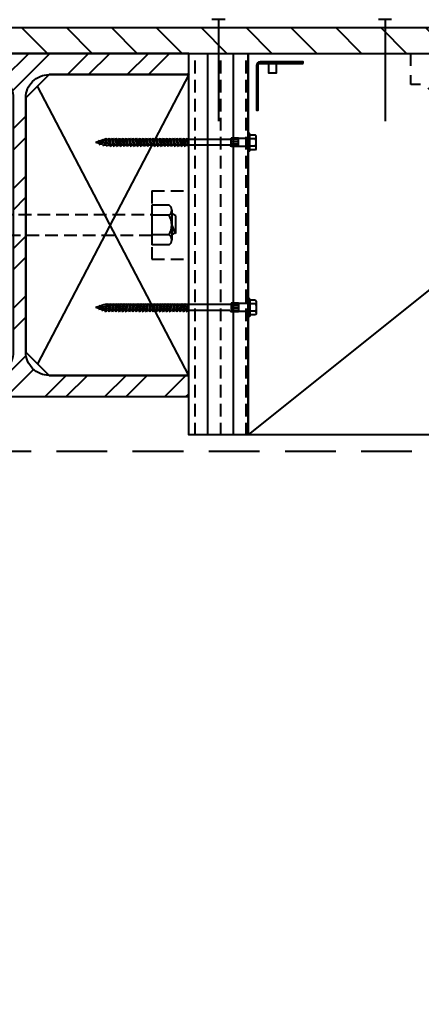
# Model space of a CAD drawing. Header units: inches. Extents: x -2661 to 42767, y -1222 to 9099.
# Drawn here: x -1809.07 to -1797.19, y 3458.54 to 3487.34 of the extents above; entities that cross this region are included whole.
import ezdxf
from ezdxf import colors
from ezdxf.entities.mleader import LeaderData, LeaderLine
from ezdxf.math import Vec2, Vec3

# ---------------------------------------------------------------- set-up
doc = ezdxf.new("R2010")
doc.units = ezdxf.units.IN
doc.header["$LTSCALE"] = 12
doc.header["$MEASUREMENT"] = 0
doc.linetypes.add('HIDDEN2', pattern=[0.1875, 0.125, -0.0625])
doc.linetypes.add('HIDDEN8', pattern=[0.04625, 0.03125, -0.015])
doc.layers.get('0').update_dxf_attribs({"linetype": 'CONTINUOUS'})
for name, color, linetype in [('S-ANNO-NOTE', 4, 'CONTINUOUS'), ('S-ANNO-NOTE-EXIST', 251, 'CONTINUOUS'), ('S-ARCH-FINISHES', 1, 'HIDDEN2'), ('S-BOLT', 2, 'CONTINUOUS'), ('S-EXISTING', 1, 'CONTINUOUS'), ('S-FASTENERS', 2, 'CONTINUOUS'), ('S-NAIL', 2, 'CONTINUOUS'), ('S-SIMPSON', 2, 'CONTINUOUS'), ('S-STEEL', 4, 'CONTINUOUS'), ('S-WOOD', 3, 'CONTINUOUS')]:
    doc.layers.add(name, color=color, linetype=linetype)
doc.layers.add('S-HATCH1', color=1, linetype='CONTINUOUS', transparency=0.5)
doc.styles.add('Arial', font='arial.ttf', dxfattribs={"width": 0.85})

# ---------------------------------------------------------------- blocks, each defined once
blk = doc.blocks.new('*U1292')
at = {"color": 3}
blk.add_line((0.195, 0.25), (-0.195, 0.25), dxfattribs=at)
blk.add_line((0, 0.25), (0, -2.75))
blk = doc.blocks.new('SDS.25X4.5-f')
at = {"layer": 'S-SIMPSON'}
for p, q in [((0.26, 0.05), (-0.26, 0.05)), ((-0.26, 0.05), (-0.26, 0)), ((0.26, 0), (-0.26, 0)), ((-0.217, 0.224), (-0.217, 0.05)), ((0.162, 0.24), (-0.162, 0.24)), ((-0.108, 0.224), (-0.108, 0.05)), ((0.108, 0.224), (0.108, 0.05)), ((0.217, 0.224), (0.217, 0.05)), ((0.26, 0.05), (0.26, 0)), ((-0.126, -0.286), (-0.126, -0.5)), ((0.126, -0.286), (-0.126, -0.286)), ((-0.082, -0.286), (-0.082, -0.5)), ((-0.019, -0.286), (-0.019, -0.5)), ((0.049, -0.286), (0.049, -0.5)), ((0.102, -0.286), (0.102, -0.5)), ((0.126, -0.286), (0.126, -0.5)), ((0.128, -0.5), (-0.124, -0.5)), ((-0.087, -0.536), (-0.123, -0.5)), ((-0.087, -0.536), (-0.087, -1.791)), ((-0.087, -0.575), (-0.087, -1.791)), ((0.123, -0.5), (0.087, -0.536)), ((0.087, -0.532), (0.087, -1.75)), ((0.087, -0.532), (0.087, -1.75)), ((-0.087, -1.725), (-0.087, -1.791)), ((-0.087, -1.725), (-0.087, -1.791)), ((-0.087, -1.725), (-0.087, -1.791)), ((0.087, -1.682), (0.087, -1.75)), ((0.087, -1.682), (0.087, -1.75))]:
    blk.add_line(p, q, dxfattribs=at)
at = {"layer": 'S-SIMPSON', "color": 1}
for p, q in [((-0.123, -1.8), (0.087, -1.75)), ((-0.123, -1.8), (0.087, -1.75)), ((-0.123, -1.8), (0.087, -1.75)), ((0.123, -1.756), (-0.123, -1.8)), ((0.123, -1.756), (-0.123, -1.8)), ((0.123, -1.756), (-0.123, -1.8)), ((-0.087, -1.825), (-0.123, -1.8)), ((-0.087, -1.825), (-0.123, -1.8)), ((-0.087, -1.825), (-0.123, -1.8)), ((-0.123, -1.9), (0.087, -1.85)), ((-0.123, -1.9), (0.087, -1.85)), ((-0.123, -1.9), (0.087, -1.85)), ((-0.123, -1.9), (0.087, -1.85)), ((0.123, -1.856), (-0.123, -1.9)), ((0.123, -1.856), (-0.123, -1.9)), ((0.123, -1.856), (-0.123, -1.9)), ((0.123, -1.856), (-0.123, -1.9)), ((-0.087, -1.925), (-0.123, -1.9)), ((-0.087, -1.925), (-0.123, -1.9)), ((-0.087, -1.925), (-0.123, -1.9)), ((-0.087, -1.925), (-0.123, -1.9)), ((-0.087, -1.925), (-0.123, -1.9)), ((-0.123, -2), (0.087, -1.95)), ((-0.123, -2), (0.087, -1.95)), ((-0.123, -2), (0.087, -1.95)), ((-0.123, -2), (0.087, -1.95)), ((-0.123, -2), (0.087, -1.95)), ((-0.123, -2), (0.087, -1.95)), ((-0.123, -2), (0.087, -1.95)), ((-0.123, -2), (0.087, -1.95)), ((0.123, -1.956), (-0.123, -2)), ((0.123, -1.956), (-0.123, -2)), ((0.123, -1.956), (-0.123, -2)), ((0.123, -1.956), (-0.123, -2)), ((0.123, -1.956), (-0.123, -2)), ((0.123, -1.956), (-0.123, -2)), ((0.123, -1.956), (-0.123, -2)), ((0.123, -1.956), (-0.123, -2)), ((0.123, -1.956), (-0.123, -2)), ((-0.087, -2.025), (-0.123, -2)), ((-0.087, -2.025), (-0.123, -2)), ((-0.087, -2.025), (-0.123, -2)), ((-0.087, -2.025), (-0.123, -2)), ((-0.087, -2.025), (-0.123, -2)), ((-0.087, -2.025), (-0.123, -2)), ((-0.087, -2.025), (-0.123, -2)), ((-0.087, -2.025), (-0.123, -2)), ((-0.087, -2.025), (-0.123, -2)), ((-0.087, -2.025), (-0.123, -2)), ((-0.087, -2.025), (-0.123, -2)), ((-0.087, -2.025), (-0.123, -2)), ((-0.087, -2.025), (-0.123, -2)), ((-0.087, -1.825), (0.087, -1.782)), ((-0.087, -1.825), (0.087, -1.782)), ((-0.087, -1.825), (0.087, -1.782)), ((-0.087, -1.825), (-0.087, -1.891)), ((-0.087, -1.825), (-0.087, -1.891)), ((-0.087, -1.825), (-0.087, -1.891)), ((-0.087, -1.825), (-0.087, -1.891)), ((-0.087, -1.825), (-0.087, -1.891)), ((-0.087, -1.825), (-0.087, -1.891)), ((-0.087, -1.925), (0.087, -1.882)), ((-0.087, -1.925), (0.087, -1.882)), ((-0.087, -1.925), (0.087, -1.882)), ((-0.087, -1.925), (0.087, -1.882)), ((-0.087, -1.925), (0, -1.903)), ((-0.087, -1.925), (-0.087, -1.991)), ((-0.087, -1.925), (-0.087, -1.991)), ((-0.087, -1.925), (-0.087, -1.991)), ((-0.087, -1.925), (-0.087, -1.991)), ((-0.087, -1.925), (-0.087, -1.991)), ((-0.087, -1.925), (-0.087, -1.991)), ((-0.087, -1.925), (-0.087, -1.991)), ((-0.087, -1.925), (-0.087, -1.991)), ((-0.087, -1.925), (-0.087, -1.991)), ((-0.087, -1.925), (-0.087, -1.991)), ((-0.087, -1.925), (-0.087, -1.991)), ((-0.087, -1.925), (-0.087, -1.991)), ((-0.087, -1.991), (0.087, -1.95)), ((-0.087, -2.025), (0.087, -1.982)), ((-0.087, -2.025), (0.087, -1.982)), ((-0.087, -2.025), (0.087, -1.982)), ((-0.087, -2.025), (0.087, -1.982)), ((-0.087, -2.025), (0.087, -1.982)), ((-0.087, -2.025), (0.087, -1.982)), ((-0.087, -2.025), (0.087, -1.982)), ((-0.087, -2.025), (0.087, -1.982)), ((-0.087, -2.025), (0.087, -1.982)), ((-0.087, -2.025), (0.013, -2)), ((-0.087, -2.025), (0.013, -2)), ((-0.087, -2.025), (0.013, -2)), ((-0.087, -2.025), (0, -2.003)), ((0.087, -1.75), (0.123, -1.756)), ((0.087, -1.75), (0.123, -1.756)), ((0.087, -1.75), (0.123, -1.756)), ((0.087, -1.782), (0.123, -1.756)), ((0.087, -1.782), (0.123, -1.756)), ((0.087, -1.782), (0.123, -1.756)), ((0.087, -1.782), (0.087, -1.85)), ((0.087, -1.782), (0.087, -1.85)), ((0.087, -1.782), (0.087, -1.85)), ((0.087, -1.782), (0.087, -1.85)), ((0.087, -1.782), (0.087, -1.85)), ((0.087, -1.782), (0.087, -1.85)), ((0.087, -1.85), (0.123, -1.856)), ((0.087, -1.85), (0.123, -1.856)), ((0.087, -1.85), (0.123, -1.856)), ((0.087, -1.85), (0.123, -1.856)), ((0.087, -1.882), (0.123, -1.856)), ((0.087, -1.882), (0.123, -1.856)), ((0.087, -1.882), (0.123, -1.856)), ((0.087, -1.882), (0.123, -1.856)), ((0.087, -1.882), (0.087, -1.95)), ((0.087, -1.882), (0.087, -1.95)), ((0.087, -1.882), (0.087, -1.95)), ((0.087, -1.882), (0.087, -1.95)), ((0.087, -1.882), (0.087, -1.95)), ((0.087, -1.882), (0.087, -1.95)), ((0.087, -1.882), (0.087, -1.95)), ((0.087, -1.882), (0.087, -1.95)), ((0.087, -1.882), (0.087, -1.95)), ((0.087, -1.882), (0.087, -1.95)), ((0.087, -1.95), (0.123, -1.956)), ((0.087, -1.95), (0.123, -1.956)), ((0.087, -1.95), (0.123, -1.956)), ((0.087, -1.95), (0.123, -1.956)), ((0.087, -1.95), (0.123, -1.956)), ((0.087, -1.95), (0.123, -1.956)), ((0.087, -1.95), (0.123, -1.956)), ((0.087, -1.95), (0.123, -1.956)), ((0.087, -1.95), (0.123, -1.956)), ((0.087, -1.982), (0.123, -1.956)), ((0.087, -1.982), (0.123, -1.956)), ((0.087, -1.982), (0.123, -1.956)), ((0.087, -1.982), (0.123, -1.956)), ((0.087, -1.982), (0.123, -1.956)), ((0.087, -1.982), (0.123, -1.956)), ((0.087, -1.982), (0.123, -1.956)), ((0.087, -1.982), (0.123, -1.956)), ((0.087, -1.982), (0.123, -1.956)), ((0.087, -1.982), (0.087, -2.05)), ((0.087, -1.982), (0.087, -2.05)), ((0.087, -1.982), (0.087, -2.05)), ((0.087, -1.982), (0.087, -2.05)), ((0.087, -1.982), (0.087, -2.05)), ((0.087, -1.982), (0.087, -2.05)), ((0.087, -1.982), (0.087, -2.05)), ((0.087, -1.982), (0.087, -2.05)), ((0.087, -1.982), (0.087, -2.05)), ((0.087, -1.982), (0.087, -2.05)), ((0.087, -1.982), (0.087, -2.05)), ((0.087, -1.982), (0.087, -2.05)), ((0.087, -1.982), (0.087, -2.05)), ((-0.123, -2.1), (0.087, -2.05)), ((-0.123, -2.1), (0.087, -2.05)), ((-0.123, -2.1), (0.087, -2.05)), ((-0.123, -2.1), (0.087, -2.05)), ((-0.123, -2.1), (0.087, -2.05)), ((-0.123, -2.1), (0.087, -2.05)), ((-0.123, -2.1), (0.087, -2.05)), ((-0.123, -2.1), (0.087, -2.05)), ((-0.123, -2.1), (0.087, -2.05)), ((0.123, -2.056), (-0.123, -2.1)), ((0.123, -2.056), (-0.123, -2.1)), ((0.123, -2.056), (-0.123, -2.1)), ((0.123, -2.056), (-0.123, -2.1)), ((0.123, -2.056), (-0.123, -2.1)), ((0.123, -2.056), (-0.123, -2.1)), ((0.123, -2.056), (-0.123, -2.1)), ((0.123, -2.056), (-0.123, -2.1)), ((0.123, -2.056), (-0.123, -2.1)), ((-0.087, -2.125), (-0.123, -2.1)), ((-0.087, -2.125), (-0.123, -2.1)), ((-0.087, -2.125), (-0.123, -2.1)), ((-0.087, -2.125), (-0.123, -2.1)), ((-0.087, -2.125), (-0.123, -2.1)), ((-0.087, -2.125), (-0.123, -2.1)), ((-0.087, -2.125), (-0.123, -2.1)), ((-0.087, -2.125), (-0.123, -2.1)), ((-0.087, -2.125), (-0.123, -2.1)), ((-0.123, -2.2), (0.087, -2.15)), ((-0.123, -2.2), (0.087, -2.15)), ((-0.123, -2.2), (0.087, -2.15)), ((-0.123, -2.2), (0.087, -2.15)), ((-0.123, -2.2), (0.087, -2.15)), ((-0.123, -2.2), (0.087, -2.15)), ((-0.123, -2.2), (0.087, -2.15)), ((-0.123, -2.2), (0.087, -2.15)), ((-0.123, -2.2), (0.087, -2.15)), ((-0.123, -2.2), (0.087, -2.15)), ((-0.123, -2.2), (0.087, -2.15)), ((0.123, -2.156), (-0.123, -2.2)), ((0.123, -2.156), (-0.123, -2.2)), ((0.123, -2.156), (-0.123, -2.2)), ((0.123, -2.156), (-0.123, -2.2)), ((0.123, -2.156), (-0.123, -2.2)), ((0.123, -2.156), (-0.123, -2.2)), ((0.123, -2.156), (-0.123, -2.2)), ((0.123, -2.156), (-0.123, -2.2)), ((0.123, -2.156), (-0.123, -2.2)), ((0.123, -2.156), (-0.123, -2.2)), ((0.123, -2.156), (-0.123, -2.2)), ((-0.087, -2.225), (-0.123, -2.2)), ((-0.087, -2.225), (-0.123, -2.2)), ((-0.087, -2.225), (-0.123, -2.2)), ((-0.087, -2.225), (-0.123, -2.2)), ((-0.087, -2.225), (-0.123, -2.2)), ((-0.087, -2.225), (-0.123, -2.2)), ((-0.087, -2.225), (-0.123, -2.2)), ((-0.087, -2.225), (-0.123, -2.2)), ((-0.087, -2.225), (-0.123, -2.2)), ((-0.087, -2.225), (-0.123, -2.2)), ((-0.087, -2.225), (-0.123, -2.2)), ((-0.087, -2.225), (-0.123, -2.2)), ((-0.087, -2.225), (-0.123, -2.2)), ((-0.123, -2.3), (0.087, -2.25)), ((-0.123, -2.3), (0.087, -2.25)), ((-0.123, -2.3), (0.087, -2.25)), ((-0.123, -2.3), (0.087, -2.25)), ((-0.123, -2.3), (0.087, -2.25)), ((-0.123, -2.3), (0.087, -2.25)), ((-0.123, -2.3), (0.087, -2.25)), ((-0.123, -2.3), (0.087, -2.25)), ((0.123, -2.256), (-0.123, -2.3)), ((0.123, -2.256), (-0.123, -2.3)), ((0.123, -2.256), (-0.123, -2.3)), ((0.123, -2.256), (-0.123, -2.3)), ((0.123, -2.256), (-0.123, -2.3)), ((0.123, -2.256), (-0.123, -2.3)), ((0.123, -2.256), (-0.123, -2.3)), ((0.123, -2.256), (-0.123, -2.3)), ((0.123, -2.256), (-0.123, -2.3)), ((-0.087, -2.325), (-0.123, -2.3)), ((-0.087, -2.325), (-0.123, -2.3)), ((-0.087, -2.325), (-0.123, -2.3)), ((-0.087, -2.325), (-0.123, -2.3)), ((-0.087, -2.325), (-0.123, -2.3)), ((-0.087, -2.325), (-0.123, -2.3)), ((-0.087, -2.325), (-0.123, -2.3)), ((-0.087, -2.325), (-0.123, -2.3)), ((-0.087, -2.325), (-0.123, -2.3)), ((-0.087, -2.325), (-0.123, -2.3)), ((-0.087, -2.025), (-0.087, -2.091)), ((-0.087, -2.025), (-0.087, -2.091)), ((-0.087, -2.025), (-0.087, -2.091)), ((-0.087, -2.025), (-0.087, -2.091)), ((-0.087, -2.025), (-0.087, -2.091)), ((-0.087, -2.025), (-0.087, -2.091)), ((-0.087, -2.025), (-0.087, -2.091)), ((-0.087, -2.025), (-0.087, -2.091)), ((-0.087, -2.025), (-0.087, -2.091)), ((-0.087, -2.025), (-0.087, -2.091)), ((-0.087, -2.025), (-0.087, -2.091)), ((-0.087, -2.125), (0.087, -2.082)), ((-0.087, -2.125), (0.087, -2.082)), ((-0.087, -2.125), (0.087, -2.082)), ((-0.087, -2.125), (0.087, -2.082)), ((-0.087, -2.125), (0.087, -2.082)), ((-0.087, -2.125), (0.087, -2.082)), ((-0.087, -2.125), (0.087, -2.082)), ((-0.087, -2.125), (0.087, -2.082)), ((-0.087, -2.125), (0.087, -2.082)), ((-0.087, -2.125), (-0.087, -2.191)), ((-0.087, -2.125), (-0.087, -2.191)), ((-0.087, -2.125), (-0.087, -2.191)), ((-0.087, -2.125), (-0.087, -2.191)), ((-0.087, -2.125), (-0.087, -2.191)), ((-0.087, -2.125), (-0.087, -2.191)), ((-0.087, -2.125), (-0.087, -2.191)), ((-0.087, -2.125), (-0.087, -2.191)), ((-0.087, -2.125), (-0.087, -2.191)), ((-0.087, -2.125), (-0.087, -2.191)), ((-0.087, -2.125), (-0.087, -2.191)), ((-0.087, -2.225), (0.087, -2.182)), ((-0.087, -2.225), (0.087, -2.182)), ((-0.087, -2.225), (0.087, -2.182)), ((-0.087, -2.225), (0.087, -2.182)), ((-0.087, -2.225), (0.087, -2.182)), ((-0.087, -2.225), (0.087, -2.182)), ((-0.087, -2.225), (0.087, -2.182)), ((-0.087, -2.225), (0.087, -2.182)), ((-0.087, -2.225), (0.087, -2.182)), ((-0.087, -2.225), (0.087, -2.182)), ((-0.087, -2.225), (0.087, -2.182)), ((-0.087, -2.225), (0, -2.203)), ((-0.087, -2.225), (0, -2.203)), ((-0.087, -2.225), (-0.087, -2.291)), ((-0.087, -2.225), (-0.087, -2.291)), ((-0.087, -2.225), (-0.087, -2.291)), ((-0.087, -2.225), (-0.087, -2.291)), ((-0.087, -2.225), (-0.087, -2.291)), ((-0.087, -2.225), (-0.087, -2.291)), ((-0.087, -2.225), (-0.087, -2.291)), ((-0.087, -2.225), (-0.087, -2.291)), ((-0.087, -2.225), (-0.087, -2.291)), ((-0.087, -2.225), (-0.087, -2.291)), ((-0.087, -2.291), (0.087, -2.25)), ((-0.087, -2.325), (0.087, -2.282)), ((-0.087, -2.325), (0.087, -2.282)), ((-0.087, -2.325), (0.087, -2.282)), ((-0.087, -2.325), (0.087, -2.282)), ((-0.087, -2.325), (0.087, -2.282)), ((-0.087, -2.325), (0.087, -2.282)), ((-0.087, -2.325), (0.087, -2.282)), ((-0.087, -2.325), (0.087, -2.282)), ((-0.087, -2.325), (0.087, -2.282)), ((-0.087, -2.325), (0, -2.303)), ((0.087, -2.05), (0.123, -2.056)), ((0.087, -2.05), (0.123, -2.056)), ((0.087, -2.05), (0.123, -2.056)), ((0.087, -2.05), (0.123, -2.056)), ((0.087, -2.05), (0.123, -2.056)), ((0.087, -2.05), (0.123, -2.056)), ((0.087, -2.05), (0.123, -2.056)), ((0.087, -2.05), (0.123, -2.056)), ((0.087, -2.05), (0.123, -2.056)), ((0.087, -2.082), (0.123, -2.056)), ((0.087, -2.082), (0.123, -2.056)), ((0.087, -2.082), (0.123, -2.056)), ((0.087, -2.082), (0.123, -2.056)), ((0.087, -2.082), (0.123, -2.056)), ((0.087, -2.082), (0.123, -2.056)), ((0.087, -2.082), (0.123, -2.056)), ((0.087, -2.082), (0.123, -2.056)), ((0.087, -2.082), (0.123, -2.056)), ((0.087, -2.082), (0.087, -2.15)), ((0.087, -2.082), (0.087, -2.15)), ((0.087, -2.082), (0.087, -2.15)), ((0.087, -2.082), (0.087, -2.15)), ((0.087, -2.082), (0.087, -2.15)), ((0.087, -2.082), (0.087, -2.15)), ((0.087, -2.082), (0.087, -2.15)), ((0.087, -2.082), (0.087, -2.15)), ((0.087, -2.082), (0.087, -2.15)), ((0.087, -2.082), (0.087, -2.15)), ((0.087, -2.082), (0.087, -2.15)), ((0.087, -2.15), (0.123, -2.156)), ((0.087, -2.15), (0.123, -2.156)), ((0.087, -2.15), (0.123, -2.156)), ((0.087, -2.15), (0.123, -2.156)), ((0.087, -2.15), (0.123, -2.156)), ((0.087, -2.15), (0.123, -2.156)), ((0.087, -2.15), (0.123, -2.156)), ((0.087, -2.15), (0.123, -2.156)), ((0.087, -2.15), (0.123, -2.156)), ((0.087, -2.15), (0.123, -2.156)), ((0.087, -2.15), (0.123, -2.156)), ((0.087, -2.182), (0.123, -2.156)), ((0.087, -2.182), (0.123, -2.156)), ((0.087, -2.182), (0.123, -2.156)), ((0.087, -2.182), (0.123, -2.156)), ((0.087, -2.182), (0.123, -2.156)), ((0.087, -2.182), (0.123, -2.156)), ((0.087, -2.182), (0.123, -2.156)), ((0.087, -2.182), (0.123, -2.156)), ((0.087, -2.182), (0.123, -2.156)), ((0.087, -2.182), (0.123, -2.156)), ((0.087, -2.182), (0.123, -2.156)), ((0.087, -2.182), (0.087, -2.25)), ((0.087, -2.182), (0.087, -2.25)), ((0.087, -2.182), (0.087, -2.25)), ((0.087, -2.182), (0.087, -2.25)), ((0.087, -2.182), (0.087, -2.25)), ((0.087, -2.182), (0.087, -2.25)), ((0.087, -2.182), (0.087, -2.25)), ((0.087, -2.182), (0.087, -2.25)), ((0.087, -2.25), (0.123, -2.256)), ((0.087, -2.25), (0.123, -2.256)), ((0.087, -2.25), (0.123, -2.256)), ((0.087, -2.25), (0.123, -2.256)), ((0.087, -2.25), (0.123, -2.256)), ((0.087, -2.25), (0.123, -2.256)), ((0.087, -2.25), (0.123, -2.256)), ((0.087, -2.25), (0.123, -2.256)), ((0.087, -2.25), (0.123, -2.256)), ((0.087, -2.282), (0.123, -2.256)), ((0.087, -2.282), (0.123, -2.256)), ((0.087, -2.282), (0.123, -2.256)), ((0.087, -2.282), (0.123, -2.256)), ((0.087, -2.282), (0.123, -2.256)), ((0.087, -2.282), (0.123, -2.256)), ((0.087, -2.282), (0.123, -2.256)), ((0.087, -2.282), (0.123, -2.256)), ((0.087, -2.282), (0.123, -2.256)), ((0.087, -2.282), (0.087, -2.35)), ((0.087, -2.282), (0.087, -2.35)), ((0.087, -2.282), (0.087, -2.35)), ((0.087, -2.282), (0.087, -2.35)), ((0.087, -2.282), (0.087, -2.35)), ((0.087, -2.282), (0.087, -2.35)), ((0.087, -2.282), (0.087, -2.35)), ((0.087, -2.282), (0.087, -2.35)), ((0.087, -2.282), (0.087, -2.35)), ((-0.123, -2.4), (0.087, -2.35)), ((-0.123, -2.4), (0.087, -2.35)), ((-0.123, -2.4), (0.087, -2.35)), ((-0.123, -2.4), (0.087, -2.35)), ((-0.123, -2.4), (0.087, -2.35)), ((-0.123, -2.4), (0.087, -2.35)), ((0.123, -2.356), (-0.123, -2.4)), ((0.123, -2.356), (-0.123, -2.4)), ((0.123, -2.356), (-0.123, -2.4)), ((0.123, -2.356), (-0.123, -2.4)), ((0.123, -2.356), (-0.123, -2.4)), ((0.123, -2.356), (-0.123, -2.4)), ((-0.087, -2.425), (-0.123, -2.4)), ((-0.087, -2.425), (-0.123, -2.4)), ((-0.087, -2.425), (-0.123, -2.4)), ((-0.087, -2.425), (-0.123, -2.4)), ((-0.087, -2.425), (-0.123, -2.4)), ((-0.087, -2.425), (-0.123, -2.4)), ((-0.123, -2.5), (0.087, -2.45)), ((-0.123, -2.5), (0.087, -2.45)), ((-0.123, -2.5), (0.087, -2.45)), ((-0.123, -2.5), (0.087, -2.45)), ((-0.123, -2.5), (0.087, -2.45)), ((-0.123, -2.5), (0.087, -2.45)), ((-0.123, -2.5), (0.087, -2.45)), ((0.123, -2.456), (-0.123, -2.5)), ((0.123, -2.456), (-0.123, -2.5)), ((0.123, -2.456), (-0.123, -2.5)), ((0.123, -2.456), (-0.123, -2.5)), ((0.123, -2.456), (-0.123, -2.5)), ((0.123, -2.456), (-0.123, -2.5)), ((0.123, -2.456), (-0.123, -2.5)), ((-0.087, -2.525), (-0.123, -2.5)), ((-0.087, -2.525), (-0.123, -2.5)), ((-0.087, -2.525), (-0.123, -2.5)), ((-0.087, -2.525), (-0.123, -2.5)), ((-0.087, -2.525), (-0.123, -2.5)), ((-0.087, -2.525), (-0.123, -2.5)), ((-0.087, -2.525), (-0.123, -2.5)), ((-0.087, -2.525), (-0.123, -2.5)), ((-0.123, -2.6), (0.087, -2.55)), ((-0.123, -2.6), (0.087, -2.55)), ((-0.123, -2.6), (0.087, -2.55)), ((-0.123, -2.6), (0.087, -2.55)), ((-0.123, -2.6), (0.087, -2.55)), ((-0.123, -2.6), (0.087, -2.55)), ((0.123, -2.556), (-0.123, -2.6)), ((0.123, -2.556), (-0.123, -2.6)), ((0.123, -2.556), (-0.123, -2.6)), ((0.123, -2.556), (-0.123, -2.6)), ((0.123, -2.556), (-0.123, -2.6)), ((0.123, -2.556), (-0.123, -2.6)), ((-0.087, -2.325), (-0.087, -2.391)), ((-0.087, -2.325), (-0.087, -2.391)), ((-0.087, -2.325), (-0.087, -2.391)), ((-0.087, -2.325), (-0.087, -2.391)), ((-0.087, -2.325), (-0.087, -2.391)), ((-0.087, -2.325), (-0.087, -2.391)), ((-0.087, -2.325), (-0.087, -2.391)), ((-0.087, -2.325), (-0.087, -2.391)), ((-0.087, -2.425), (0.087, -2.382)), ((-0.087, -2.425), (0.087, -2.382)), ((-0.087, -2.425), (0.087, -2.382)), ((-0.087, -2.425), (0.087, -2.382)), ((-0.087, -2.425), (0.087, -2.382)), ((-0.087, -2.425), (0.087, -2.382)), ((-0.087, -2.425), (-0.087, -2.491)), ((-0.087, -2.425), (-0.087, -2.491)), ((-0.087, -2.425), (-0.087, -2.491)), ((-0.087, -2.425), (-0.087, -2.491)), ((-0.087, -2.425), (-0.087, -2.491)), ((-0.087, -2.425), (-0.087, -2.491)), ((-0.087, -2.425), (-0.087, -2.491)), ((-0.087, -2.525), (0.087, -2.482)), ((-0.087, -2.525), (0.087, -2.482)), ((-0.087, -2.525), (0.087, -2.482)), ((-0.087, -2.525), (0.087, -2.482)), ((-0.087, -2.525), (0.087, -2.482)), ((-0.087, -2.525), (0.087, -2.482)), ((-0.087, -2.525), (0.087, -2.482)), ((-0.087, -2.525), (0, -2.503)), ((-0.087, -2.525), (-0.087, -2.591)), ((-0.087, -2.525), (-0.087, -2.591)), ((-0.087, -2.525), (-0.087, -2.591)), ((-0.087, -2.525), (-0.087, -2.591)), ((-0.087, -2.525), (-0.087, -2.591)), ((-0.087, -2.525), (-0.087, -2.591)), ((-0.087, -2.525), (-0.087, -2.591)), ((-0.087, -2.525), (-0.087, -2.591)), ((-0.087, -2.625), (0.087, -2.582)), ((-0.087, -2.625), (0.087, -2.582)), ((-0.087, -2.625), (0.087, -2.582)), ((-0.087, -2.625), (0.087, -2.582)), ((-0.087, -2.625), (0.087, -2.582)), ((-0.087, -2.625), (0.087, -2.582)), ((0.087, -2.35), (0.123, -2.356)), ((0.087, -2.35), (0.123, -2.356)), ((0.087, -2.35), (0.123, -2.356)), ((0.087, -2.35), (0.123, -2.356)), ((0.087, -2.35), (0.123, -2.356)), ((0.087, -2.35), (0.123, -2.356)), ((0.087, -2.382), (0.123, -2.356)), ((0.087, -2.382), (0.123, -2.356)), ((0.087, -2.382), (0.123, -2.356)), ((0.087, -2.382), (0.123, -2.356)), ((0.087, -2.382), (0.123, -2.356)), ((0.087, -2.382), (0.123, -2.356)), ((0.087, -2.382), (0.087, -2.45)), ((0.087, -2.382), (0.087, -2.45)), ((0.087, -2.382), (0.087, -2.45)), ((0.087, -2.382), (0.087, -2.45)), ((0.087, -2.382), (0.087, -2.45)), ((0.087, -2.382), (0.087, -2.45)), ((0.087, -2.382), (0.087, -2.45)), ((0.087, -2.45), (0.123, -2.456)), ((0.087, -2.45), (0.123, -2.456)), ((0.087, -2.45), (0.123, -2.456)), ((0.087, -2.45), (0.123, -2.456)), ((0.087, -2.45), (0.123, -2.456)), ((0.087, -2.45), (0.123, -2.456)), ((0.087, -2.45), (0.123, -2.456)), ((0.087, -2.482), (0.123, -2.456)), ((0.087, -2.482), (0.123, -2.456)), ((0.087, -2.482), (0.123, -2.456)), ((0.087, -2.482), (0.123, -2.456)), ((0.087, -2.482), (0.123, -2.456)), ((0.087, -2.482), (0.123, -2.456)), ((0.087, -2.482), (0.123, -2.456)), ((0.087, -2.482), (0.087, -2.55)), ((0.087, -2.482), (0.087, -2.55)), ((0.087, -2.482), (0.087, -2.55)), ((0.087, -2.482), (0.087, -2.55)), ((0.087, -2.482), (0.087, -2.55)), ((0.087, -2.482), (0.087, -2.55)), ((0.087, -2.482), (0.087, -2.55)), ((0.087, -2.482), (0.087, -2.55)), ((0.087, -2.482), (0.087, -2.55)), ((0.087, -2.482), (0.087, -2.55)), ((0.087, -2.482), (0.087, -2.55)), ((0.087, -2.482), (0.087, -2.55)), ((0.087, -2.482), (0.087, -2.55)), ((0.087, -2.482), (0.087, -2.55)), ((0.087, -2.55), (0.123, -2.556)), ((0.087, -2.55), (0.123, -2.556)), ((0.087, -2.55), (0.123, -2.556)), ((0.087, -2.55), (0.123, -2.556)), ((0.087, -2.55), (0.123, -2.556)), ((0.087, -2.55), (0.123, -2.556)), ((0.087, -2.582), (0.123, -2.556)), ((0.087, -2.582), (0.123, -2.556)), ((0.087, -2.582), (0.123, -2.556)), ((0.087, -2.582), (0.123, -2.556)), ((0.087, -2.582), (0.123, -2.556)), ((0.087, -2.582), (0.123, -2.556)), ((0.087, -2.582), (0.087, -2.65)), ((0.087, -2.582), (0.087, -2.65)), ((0.087, -2.582), (0.087, -2.65)), ((0.087, -2.582), (0.087, -2.65)), ((0.087, -2.582), (0.087, -2.65)), ((0.087, -2.582), (0.087, -2.65)), ((0.087, -2.582), (0.087, -2.65)), ((-0.087, -2.625), (-0.123, -2.6)), ((-0.087, -2.625), (-0.123, -2.6)), ((-0.087, -2.625), (-0.123, -2.6)), ((-0.087, -2.625), (-0.123, -2.6)), ((-0.087, -2.625), (-0.123, -2.6)), ((-0.087, -2.625), (-0.123, -2.6)), ((-0.087, -2.625), (-0.123, -2.6)), ((-0.123, -2.7), (0.087, -2.65)), ((-0.123, -2.7), (0.087, -2.65)), ((-0.123, -2.7), (0.087, -2.65)), ((0.123, -2.656), (-0.123, -2.7)), ((0.123, -2.656), (-0.123, -2.7)), ((0.123, -2.656), (-0.123, -2.7)), ((-0.087, -2.725), (-0.123, -2.7)), ((-0.087, -2.725), (-0.123, -2.7)), ((-0.087, -2.725), (-0.123, -2.7)), ((-0.123, -2.8), (0.087, -2.75)), ((-0.123, -2.8), (0.087, -2.75)), ((-0.123, -2.8), (0.087, -2.75)), ((0.123, -2.756), (-0.123, -2.8)), ((0.123, -2.756), (-0.123, -2.8)), ((0.123, -2.756), (-0.123, -2.8)), ((-0.087, -2.825), (-0.123, -2.8)), ((-0.087, -2.825), (-0.123, -2.8)), ((-0.087, -2.825), (-0.123, -2.8)), ((-0.123, -2.9), (0.087, -2.85)), ((-0.123, -2.9), (0.087, -2.85)), ((-0.123, -2.9), (0.087, -2.85)), ((-0.123, -2.9), (0.087, -2.85)), ((0.123, -2.856), (-0.123, -2.9)), ((0.123, -2.856), (-0.123, -2.9)), ((0.123, -2.856), (-0.123, -2.9)), ((0.123, -2.856), (-0.123, -2.9)), ((-0.087, -2.625), (0, -2.603)), ((-0.087, -2.625), (-0.087, -2.691)), ((-0.087, -2.625), (-0.087, -2.691)), ((-0.087, -2.625), (-0.087, -2.691)), ((-0.087, -2.625), (-0.087, -2.691)), ((-0.087, -2.625), (-0.087, -2.691)), ((-0.087, -2.625), (-0.087, -2.691)), ((-0.087, -2.625), (-0.087, -2.691)), ((-0.087, -2.725), (0.087, -2.682)), ((-0.087, -2.725), (0.087, -2.682)), ((-0.087, -2.725), (0.087, -2.682)), ((-0.087, -2.725), (-0.087, -2.791)), ((-0.087, -2.725), (-0.087, -2.791)), ((-0.087, -2.725), (-0.087, -2.791)), ((-0.087, -2.725), (-0.087, -2.791)), ((-0.087, -2.725), (-0.087, -2.791)), ((-0.087, -2.825), (0.087, -2.782)), ((-0.087, -2.825), (0.087, -2.782)), ((-0.087, -2.825), (0.087, -2.782)), ((-0.087, -2.825), (-0.087, -2.891)), ((-0.087, -2.825), (-0.087, -2.891)), ((-0.087, -2.825), (-0.087, -2.891)), ((-0.087, -2.825), (-0.087, -2.891)), ((-0.087, -2.825), (-0.087, -2.891)), ((-0.087, -2.825), (-0.087, -2.891)), ((-0.087, -2.825), (-0.087, -2.891)), ((-0.087, -2.825), (-0.087, -2.891)), ((0.087, -2.65), (0.123, -2.656)), ((0.087, -2.65), (0.123, -2.656)), ((0.087, -2.65), (0.123, -2.656)), ((0.087, -2.682), (0.123, -2.656)), ((0.087, -2.682), (0.123, -2.656)), ((0.087, -2.682), (0.123, -2.656)), ((0.087, -2.682), (0.087, -2.75)), ((0.087, -2.682), (0.087, -2.75)), ((0.087, -2.682), (0.087, -2.75)), ((0.087, -2.682), (0.087, -2.75)), ((0.087, -2.682), (0.087, -2.75)), ((0.087, -2.75), (0.123, -2.756)), ((0.087, -2.75), (0.123, -2.756)), ((0.087, -2.75), (0.123, -2.756)), ((0.087, -2.782), (0.123, -2.756)), ((0.087, -2.782), (0.123, -2.756)), ((0.087, -2.782), (0.123, -2.756)), ((0.087, -2.782), (0.087, -2.85)), ((0.087, -2.782), (0.087, -2.85)), ((0.087, -2.782), (0.087, -2.85)), ((0.087, -2.782), (0.087, -2.85)), ((0.087, -2.782), (0.087, -2.85)), ((0.087, -2.782), (0.087, -2.85)), ((0.087, -2.782), (0.087, -2.85)), ((0.087, -2.782), (0.087, -2.85)), ((0.087, -2.85), (0.123, -2.856)), ((0.087, -2.85), (0.123, -2.856)), ((0.087, -2.85), (0.123, -2.856)), ((0.087, -2.85), (0.123, -2.856)), ((0.087, -2.882), (0.123, -2.856)), ((0.087, -2.882), (0.123, -2.856)), ((0.087, -2.882), (0.123, -2.856)), ((0.087, -2.882), (0.123, -2.856)), ((-0.087, -2.925), (-0.123, -2.9)), ((-0.087, -2.925), (-0.123, -2.9)), ((-0.087, -2.925), (-0.123, -2.9)), ((-0.087, -2.925), (-0.123, -2.9)), ((-0.123, -3), (0.087, -2.95)), ((-0.123, -3), (0.087, -2.95)), ((-0.123, -3), (0.087, -2.95)), ((-0.123, -3), (0.087, -2.95)), ((0.123, -2.956), (-0.123, -3)), ((0.123, -2.956), (-0.123, -3)), ((0.123, -2.956), (-0.123, -3)), ((0.123, -2.956), (-0.123, -3)), ((-0.087, -3.025), (-0.123, -3)), ((-0.087, -3.025), (-0.123, -3)), ((-0.087, -3.025), (-0.123, -3)), ((-0.087, -3.025), (-0.123, -3)), ((-0.087, -3.025), (-0.123, -3)), ((-0.123, -3.1), (0.087, -3.05)), ((-0.123, -3.1), (0.087, -3.05)), ((-0.123, -3.1), (0.087, -3.05)), ((-0.123, -3.1), (0.087, -3.05)), ((0.123, -3.056), (-0.123, -3.1)), ((0.123, -3.056), (-0.123, -3.1)), ((0.123, -3.056), (-0.123, -3.1)), ((0.123, -3.056), (-0.123, -3.1)), ((-0.087, -3.125), (-0.123, -3.1)), ((-0.087, -3.125), (-0.123, -3.1)), ((-0.087, -3.125), (-0.123, -3.1)), ((-0.087, -3.125), (-0.123, -3.1)), ((-0.123, -3.2), (0.087, -3.15)), ((-0.123, -3.2), (0.087, -3.15)), ((-0.123, -3.2), (0.087, -3.15)), ((-0.123, -3.2), (0.087, -3.15)), ((-0.123, -3.2), (0.087, -3.15)), ((0.123, -3.156), (-0.123, -3.2)), ((0.123, -3.156), (-0.123, -3.2)), ((0.123, -3.156), (-0.123, -3.2)), ((0.123, -3.156), (-0.123, -3.2)), ((0.123, -3.156), (-0.123, -3.2)), ((-0.087, -2.925), (0.087, -2.882)), ((-0.087, -2.925), (0.087, -2.882)), ((-0.087, -2.925), (0.087, -2.882)), ((-0.087, -2.925), (0.087, -2.882)), ((-0.087, -2.925), (-0.087, -2.991)), ((-0.087, -2.925), (-0.087, -2.991)), ((-0.087, -2.925), (-0.087, -2.991)), ((-0.087, -2.925), (-0.087, -2.991)), ((-0.087, -2.925), (-0.087, -2.991)), ((-0.087, -2.925), (-0.087, -2.991)), ((-0.087, -3.025), (0.087, -2.982)), ((-0.087, -3.025), (0.087, -2.982)), ((-0.087, -3.025), (0.087, -2.982)), ((-0.087, -3.025), (0.087, -2.982)), ((-0.087, -3.025), (0, -3.003)), ((-0.087, -3.025), (-0.087, -3.091)), ((-0.087, -3.025), (-0.087, -3.091)), ((-0.087, -3.025), (-0.087, -3.091)), ((-0.087, -3.025), (-0.087, -3.091)), ((-0.087, -3.025), (-0.087, -3.091)), ((-0.087, -3.025), (-0.087, -3.091)), ((-0.087, -3.025), (-0.087, -3.091)), ((-0.087, -3.125), (0.087, -3.082)), ((-0.087, -3.125), (0.087, -3.082)), ((-0.087, -3.125), (0.087, -3.082)), ((-0.087, -3.125), (0.087, -3.082)), ((-0.087, -3.125), (-0.087, -3.191)), ((-0.087, -3.125), (-0.087, -3.191)), ((-0.087, -3.125), (-0.087, -3.191)), ((-0.087, -3.125), (-0.087, -3.191)), ((-0.087, -3.125), (-0.087, -3.191)), ((-0.087, -3.125), (-0.087, -3.191)), ((-0.087, -3.125), (-0.087, -3.191)), ((0.087, -2.882), (0.087, -2.95)), ((0.087, -2.882), (0.087, -2.95)), ((0.087, -2.882), (0.087, -2.95)), ((0.087, -2.882), (0.087, -2.95)), ((0.087, -2.882), (0.087, -2.95)), ((0.087, -2.882), (0.087, -2.95)), ((0.087, -2.95), (0.123, -2.956)), ((0.087, -2.95), (0.123, -2.956)), ((0.087, -2.95), (0.123, -2.956)), ((0.087, -2.95), (0.123, -2.956)), ((0.087, -2.982), (0.123, -2.956)), ((0.087, -2.982), (0.123, -2.956)), ((0.087, -2.982), (0.123, -2.956)), ((0.087, -2.982), (0.123, -2.956)), ((0.087, -2.982), (0.087, -3.05)), ((0.087, -2.982), (0.087, -3.05)), ((0.087, -2.982), (0.087, -3.05)), ((0.087, -2.982), (0.087, -3.05)), ((0.087, -2.982), (0.087, -3.05)), ((0.087, -2.982), (0.087, -3.05)), ((0.087, -2.982), (0.087, -3.05)), ((0.087, -3.05), (0.123, -3.056)), ((0.087, -3.05), (0.123, -3.056)), ((0.087, -3.05), (0.123, -3.056)), ((0.087, -3.05), (0.123, -3.056)), ((0.087, -3.082), (0.123, -3.056)), ((0.087, -3.082), (0.123, -3.056)), ((0.087, -3.082), (0.123, -3.056)), ((0.087, -3.082), (0.123, -3.056)), ((0.087, -3.082), (0.087, -3.15)), ((0.087, -3.082), (0.087, -3.15)), ((0.087, -3.082), (0.087, -3.15)), ((0.087, -3.082), (0.087, -3.15)), ((0.087, -3.082), (0.087, -3.15)), ((0.087, -3.082), (0.087, -3.15)), ((0.087, -3.082), (0.087, -3.15)), ((0.087, -3.15), (0.123, -3.156)), ((0.087, -3.15), (0.123, -3.156)), ((0.087, -3.15), (0.123, -3.156)), ((0.087, -3.15), (0.123, -3.156)), ((0.087, -3.15), (0.123, -3.156)), ((0.087, -3.182), (0.123, -3.156)), ((0.087, -3.182), (0.123, -3.156)), ((0.087, -3.182), (0.123, -3.156)), ((0.087, -3.182), (0.123, -3.156)), ((0.087, -3.182), (0.123, -3.156)), ((-0.087, -3.225), (-0.123, -3.2)), ((-0.087, -3.225), (-0.123, -3.2)), ((-0.087, -3.225), (-0.123, -3.2)), ((-0.087, -3.225), (-0.123, -3.2)), ((-0.087, -3.225), (-0.123, -3.2)), ((-0.123, -3.3), (0.087, -3.25)), ((-0.123, -3.3), (0.087, -3.25)), ((-0.123, -3.3), (0.087, -3.25)), ((-0.123, -3.3), (0.087, -3.25)), ((0.123, -3.256), (-0.123, -3.3)), ((0.123, -3.256), (-0.123, -3.3)), ((0.123, -3.256), (-0.123, -3.3)), ((0.123, -3.256), (-0.123, -3.3)), ((-0.087, -3.325), (-0.123, -3.3)), ((-0.087, -3.325), (-0.123, -3.3)), ((-0.087, -3.325), (-0.123, -3.3)), ((-0.087, -3.325), (-0.123, -3.3)), ((-0.123, -3.4), (0.087, -3.35)), ((-0.123, -3.4), (0.087, -3.35)), ((-0.123, -3.4), (0.087, -3.35)), ((-0.123, -3.4), (0.087, -3.35)), ((0.123, -3.356), (-0.123, -3.4)), ((0.123, -3.356), (-0.123, -3.4)), ((0.123, -3.356), (-0.123, -3.4)), ((0.123, -3.356), (-0.123, -3.4)), ((-0.087, -3.425), (-0.123, -3.4)), ((-0.087, -3.425), (-0.123, -3.4)), ((-0.087, -3.425), (-0.123, -3.4)), ((-0.087, -3.425), (-0.123, -3.4)), ((-0.123, -3.5), (0.087, -3.45)), ((-0.123, -3.5), (0.087, -3.45)), ((-0.123, -3.5), (0.087, -3.45)), ((-0.123, -3.5), (0.087, -3.45)), ((-0.087, -3.225), (0.087, -3.182)), ((-0.087, -3.225), (0.087, -3.182)), ((-0.087, -3.225), (0.087, -3.182)), ((-0.087, -3.225), (0.087, -3.182)), ((-0.087, -3.225), (0.087, -3.182)), ((-0.087, -3.225), (-0.087, -3.291)), ((-0.087, -3.225), (-0.087, -3.291)), ((-0.087, -3.225), (-0.087, -3.291)), ((-0.087, -3.225), (-0.087, -3.291)), ((-0.087, -3.325), (0.087, -3.282)), ((-0.087, -3.325), (0.087, -3.282)), ((-0.087, -3.325), (0.087, -3.282)), ((-0.087, -3.325), (0.087, -3.282)), ((-0.087, -3.325), (-0.087, -3.391)), ((-0.087, -3.325), (-0.087, -3.391)), ((-0.087, -3.325), (-0.087, -3.391)), ((-0.087, -3.325), (-0.087, -3.391)), ((-0.087, -3.325), (-0.087, -3.391)), ((-0.087, -3.325), (-0.087, -3.391)), ((-0.087, -3.425), (0.087, -3.382)), ((-0.087, -3.425), (0.087, -3.382)), ((-0.087, -3.425), (0.087, -3.382)), ((-0.087, -3.425), (0.087, -3.382)), ((-0.087, -3.425), (-0.087, -3.491)), ((-0.087, -3.425), (-0.087, -3.491)), ((-0.087, -3.425), (-0.087, -3.491)), ((-0.087, -3.425), (-0.087, -3.491)), ((0.087, -3.182), (0.087, -3.25)), ((0.087, -3.182), (0.087, -3.25)), ((0.087, -3.182), (0.087, -3.25)), ((0.087, -3.182), (0.087, -3.25)), ((0.087, -3.25), (0.123, -3.256)), ((0.087, -3.25), (0.123, -3.256)), ((0.087, -3.25), (0.123, -3.256)), ((0.087, -3.25), (0.123, -3.256)), ((0.087, -3.282), (0.123, -3.256)), ((0.087, -3.282), (0.123, -3.256)), ((0.087, -3.282), (0.123, -3.256)), ((0.087, -3.282), (0.123, -3.256)), ((0.087, -3.282), (0.087, -3.35)), ((0.087, -3.282), (0.087, -3.35)), ((0.087, -3.282), (0.087, -3.35)), ((0.087, -3.282), (0.087, -3.35)), ((0.087, -3.282), (0.087, -3.35)), ((0.087, -3.282), (0.087, -3.35)), ((0.087, -3.35), (0.123, -3.356)), ((0.087, -3.35), (0.123, -3.356)), ((0.087, -3.35), (0.123, -3.356)), ((0.087, -3.35), (0.123, -3.356)), ((0.087, -3.382), (0.123, -3.356)), ((0.087, -3.382), (0.123, -3.356)), ((0.087, -3.382), (0.123, -3.356)), ((0.087, -3.382), (0.123, -3.356)), ((0.087, -3.382), (0.087, -3.45)), ((0.087, -3.382), (0.087, -3.45)), ((0.087, -3.382), (0.087, -3.45)), ((0.087, -3.382), (0.087, -3.45)), ((0.087, -3.45), (0.123, -3.456)), ((0.087, -3.45), (0.123, -3.456)), ((0.087, -3.45), (0.123, -3.456)), ((0.087, -3.45), (0.123, -3.456)), ((0.123, -3.456), (-0.123, -3.5)), ((0.123, -3.456), (-0.123, -3.5)), ((0.123, -3.456), (-0.123, -3.5)), ((0.123, -3.456), (-0.123, -3.5)), ((-0.087, -3.525), (-0.123, -3.5)), ((-0.087, -3.525), (-0.123, -3.5)), ((-0.087, -3.525), (-0.123, -3.5)), ((-0.087, -3.525), (-0.123, -3.5)), ((-0.123, -3.6), (0.087, -3.55)), ((-0.123, -3.6), (0.087, -3.55)), ((0.123, -3.556), (-0.123, -3.6)), ((0.123, -3.556), (-0.123, -3.6)), ((-0.087, -3.625), (-0.123, -3.6)), ((-0.087, -3.625), (-0.123, -3.6)), ((-0.123, -3.7), (0.087, -3.65)), ((-0.123, -3.7), (0.087, -3.65)), ((0.123, -3.656), (-0.123, -3.7)), ((0.123, -3.656), (-0.123, -3.7)), ((-0.087, -3.725), (-0.123, -3.7)), ((-0.087, -3.725), (-0.123, -3.7)), ((-0.087, -3.525), (0.087, -3.482)), ((-0.087, -3.525), (0.087, -3.482)), ((-0.087, -3.525), (0.087, -3.482)), ((-0.087, -3.525), (0.087, -3.482)), ((-0.087, -3.525), (-0.087, -3.591)), ((-0.087, -3.625), (0.087, -3.582)), ((-0.087, -3.625), (0.087, -3.582)), ((-0.087, -3.625), (-0.087, -3.691)), ((-0.087, -3.625), (-0.087, -3.691)), ((-0.087, -3.725), (0.087, -3.682)), ((-0.087, -3.725), (0.087, -3.682)), ((-0.087, -3.725), (-0.087, -3.791)), ((0.087, -3.482), (0.123, -3.456)), ((0.087, -3.482), (0.123, -3.456)), ((0.087, -3.482), (0.123, -3.456)), ((0.087, -3.482), (0.123, -3.456)), ((0.087, -3.482), (0.087, -3.55)), ((0.087, -3.55), (0.123, -3.556)), ((0.087, -3.55), (0.123, -3.556)), ((0.087, -3.582), (0.123, -3.556)), ((0.087, -3.582), (0.123, -3.556)), ((0.087, -3.582), (0.087, -3.65)), ((0.087, -3.582), (0.087, -3.65)), ((0.087, -3.65), (0.123, -3.656)), ((0.087, -3.65), (0.123, -3.656)), ((0.087, -3.682), (0.123, -3.656)), ((0.087, -3.682), (0.123, -3.656)), ((0.087, -3.682), (0.087, -3.75)), ((-0.123, -3.8), (0.087, -3.75)), ((0.123, -3.756), (-0.123, -3.8)), ((-0.087, -3.825), (-0.123, -3.8)), ((-0.123, -3.9), (0.087, -3.85)), ((0.123, -3.856), (-0.123, -3.9)), ((-0.087, -3.925), (-0.123, -3.9)), ((-0.123, -4), (0.087, -3.95)), ((0.123, -3.956), (-0.123, -4)), ((-0.087, -4.025), (-0.123, -4)), ((-0.087, -3.825), (0.087, -3.782)), ((-0.087, -3.825), (-0.087, -3.891)), ((-0.087, -3.925), (0.087, -3.882)), ((-0.087, -3.925), (-0.087, -3.991)), ((-0.087, -4.025), (0.087, -3.982)), ((-0.087, -4.025), (-0.087, -4.091)), ((0.087, -3.75), (0.123, -3.756)), ((0.087, -3.782), (0.123, -3.756)), ((0.087, -3.782), (0.087, -3.85)), ((0.087, -3.85), (0.123, -3.856)), ((0.087, -3.882), (0.123, -3.856)), ((0.087, -3.882), (0.087, -3.95)), ((0.087, -3.95), (0.123, -3.956)), ((0.087, -3.982), (0.123, -3.956)), ((0.087, -3.982), (0.087, -4.05)), ((-0.123, -4.1), (0.079, -4.052)), ((0.074, -4.065), (-0.123, -4.1)), ((-0.087, -4.125), (-0.123, -4.1)), ((-0.123, -4.2), (0.042, -4.161)), ((0.04, -4.171), (-0.123, -4.2)), ((-0.087, -4.225), (-0.123, -4.2)), ((-0.093, -4.293), (0.018, -4.266)), ((0.017, -4.275), (-0.093, -4.293)), ((-0.058, -4.318), (-0.093, -4.293)), ((-0.087, -4.125), (0.066, -4.087)), ((-0.087, -4.125), (-0.087, -4.191)), ((-0.087, -4.225), (0.033, -4.195)), ((-0.087, -4.225), (-0.067, -4.287)), ((-0.058, -4.318), (0.013, -4.3)), ((-0.058, -4.318), (-0.038, -4.38)), ((0.067, -4.286), (0.043, -4.365)), ((0.067, -4.286), (0.103, -4.261)), ((0.087, -4.224), (0.077, -4.257)), ((0.077, -4.257), (0.103, -4.261)), ((0.087, -4.05), (0.123, -4.056)), ((0.087, -4.082), (0.123, -4.056)), ((0.087, -4.082), (0.087, -4.15)), ((0.087, -4.15), (0.123, -4.156)), ((0.087, -4.182), (0.123, -4.156)), ((0.087, -4.182), (0.087, -4.224)), ((-0.064, -4.386), (0.004, -4.37)), ((0.004, -4.377), (-0.064, -4.386)), ((-0.028, -4.41), (-0.064, -4.386)), ((-0.028, -4.41), (0.002, -4.403)), ((-0.028, -4.41), (0, -4.5)), ((0.033, -4.395), (0, -4.5)), ((0.033, -4.395), (0.069, -4.37)), ((0.043, -4.365), (0.069, -4.37))]:
    blk.add_line(p, q, dxfattribs=at)
at = {"layer": 'S-SIMPSON'}
for points in [[(-0.119, -0.031), (-0.119, -0.286)], [(0.123, -0.031), (0.123, -0.286)], [(0, -0.5), (-0.126, -0.5)]]:
    blk.add_lwpolyline(points, dxfattribs=at)
for centre, radius, start, end in [((-0.162, 0.138), 0.102, 57.7958, 122.2042), ((-0.15, -0.031), 0.0312, 0, 90), ((0, -0.143), 0.383, 73.5736, 106.4264), ((0.162, 0.138), 0.102, 57.7958, 122.2042), ((0.154, -0.031), 0.0312, 90, 180)]:
    blk.add_arc(centre, radius, start, end, dxfattribs=at)
at = {"layer": 'S-SIMPSON', "color": 1}
blk.add_arc((1.159, -4.473), 1.159, 157.6147, 181.3564, dxfattribs=at)
blk = doc.blocks.new('*U247')
at = {"layer": 'S-FASTENERS'}
blk.add_blockref('SDS.25X4.5-f', (0, 0), dxfattribs=at)
blk = doc.blocks.new('W10x54')
at = {"layer": 'S-HATCH1'}
h = blk.add_hatch(dxfattribs=at)
h.set_pattern_fill('STEEL', color=256, scale=10, style=0)
h.set_pattern_definition([(45, (-76.649, -518.546), (-0.8838835, 0.8838835), []), (45, (-76.649, -517.921), (-0.8838835, 0.8838835), [])])
edge = h.paths.add_edge_path()
edge.add_line((5, -5.0625), (5, -4.4375))
edge.add_line((5, -4.4375), (0.875, -4.4375))
edge.add_arc((0.875, -3.75), 0.6875, 180, 270, ccw=False)
edge.add_line((0.1875, -3.75), (0.1875, 3.75))
edge.add_arc((0.875, 3.75), 0.6875, 90, 180, ccw=False)
edge.add_line((0.875, 4.4375), (5, 4.4375))
edge.add_line((5, 4.4375), (5, 5.0625))
edge.add_line((5, 5.0625), (-5, 5.0625))
edge.add_line((-5, 5.0625), (-5, 4.4375))
edge.add_line((-5, 4.4375), (-0.875, 4.4375))
edge.add_arc((-0.875, 3.75), 0.6875, 0, 90, ccw=False)
edge.add_line((-0.1875, 3.75), (-0.1875, -3.75))
edge.add_arc((-0.875, -3.75), 0.6875, -90, 0, ccw=False)
edge.add_line((-0.875, -4.4375), (-5, -4.4375))
edge.add_line((-5, -4.4375), (-5, -5.0625))
edge.add_line((-5, -5.0625), (5, -5.0625))
at = {"layer": 'S-STEEL'}
blk.add_lwpolyline([(5, -5.0625), (5, -4.4375), (0.875, -4.4375, -0.4142136), (0.1875, -3.75), (0.1875, 3.75, -0.4142136), (0.875, 4.4375), (5, 4.4375), (5, 5.0625), (-5, 5.0625), (-5, 4.4375), (-0.875, 4.4375, -0.4142136), (-0.1875, 3.75), (-0.1875, -3.75, -0.4142136), (-0.875, -4.4375), (-5, -4.4375), (-5, -5.0625)], format="xyb", close=True, dxfattribs=at)
blk = doc.blocks.new('NUT')
for p, q in [((-0.439, 0.586), (0.44, 0.586)), ((-0.271, 0.703), (-0.318, 0.623)), ((-0.318, 0.623), (-0.296, 0.586)), ((0.247, 0.703), (-0.271, 0.703)), ((0.004, 0.586), (0.233, 0.68)), ((0.247, 0.703), (0.233, 0.68)), ((0.233, 0.68), (0.288, 0.586)), ((-0.586, 0.508), (-0.586, 0)), ((-0.293, 0.508), (-0.293, 0)), ((0.293, 0.508), (0.293, 0)), ((0.587, 0.508), (0.587, 0)), ((-0.586, 0), (-0.527, 0)), ((-0.527, 0), (0.527, 0)), ((0.527, 0), (0.587, 0))]:
    blk.add_line(p, q)
for centre, radius, start, end in [((-0.44, 0.409), 0.177, 33.8901, 146.1099), ((0, -0.003), 0.589, 60.1583, 119.8417), ((0.44, 0.409), 0.177, 33.8901, 146.1099)]:
    blk.add_arc(centre, radius, start, end)
blk = doc.blocks.new('*U1146')
at = {"layer": 'S-WOOD'}
h = blk.add_hatch(dxfattribs=at)
h.set_pattern_fill('ANSI33', color=1, scale=3, angle=45, style=0)
h.set_pattern_definition([(90, (0.25, -7.75), (-0.75, 1e-16), []), (90, (0.625, -7.375), (-0.75, 1e-16), [0.375, -0.1875])])
h.paths.add_polyline_path([(1.75, -11.25), (0, -11.25), (0, 0), (1.75, 0)])
at = {"color": 4}
blk.add_lwpolyline([(0, 0), (1.75, 0), (1.75, -11.25), (0, -11.25)], close=True, dxfattribs=at)
blk.add_lwpolyline([(1.75, -11.25), (0, -11.25), (0, 0), (1.75, 0)], close=True)
blk = doc.blocks.new('*U323')
at = {"color": 0}
blk.add_line((0, 11.25), (14.09375, 0), dxfattribs=at)
blk.add_lwpolyline([(0, 11.25), (0, 0), (14.09375, 0), (14.09375, 11.25)], close=True)
blk = doc.blocks.new('*U1195')
blk.add_lwpolyline([(1.625, -0.296875), (1.625, -0.25), (0.354, -0.25, 0.414213562), (0.25, -0.354), (0.25, -1.671875), (0.296875, -1.671875), (0.296875, -0.348875, -0.414213562), (0.348875, -0.296875)], format="xyb", close=True)
blk.add_lwpolyline([(0.827875, -0.296875), (0.827875, -0.578141), (0.609625, -0.57813), (0.609625, -0.296875)])
blk = doc.blocks.new('_ClosedBlank')
at = {"color": 0, "linetype": 'ByBlock', "lineweight": -2}
for p, q in [((-1, 0.167), (0, 0)), ((-1, 0.167), (-1, -0.167)), ((0, 0), (-1, -0.167))]:
    blk.add_line(p, q, dxfattribs=at)

msp = doc.modelspace()

# ---------------------------------------------------------------- hatches: boundary and pattern name
at = {"layer": 'S-EXISTING'}
h = msp.add_hatch(dxfattribs=at)
h.set_pattern_fill('ANSI31', color=256, scale=7.5, angle=90, style=0)
h.set_pattern_definition([(135, (-2046.7899, 3022.1956), (-0.6629126, -0.6629126), [])])
h.paths.add_polyline_path([(-1843.15839, 3486.33853), (-1774.97446, 3486.33853), (-1774.97446, 3487.08853), (-1843.15839, 3487.08853)])

# ---------------------------------------------------------------- linework, layer by layer
at = {"layer": 'S-ARCH-FINISHES'}
msp.add_line((-1774.97446, 3474.58853), (-1843.15839, 3474.58853), dxfattribs=at)
at = {"layer": 'S-EXISTING'}
msp.add_lwpolyline([(-1843.15839, 3486.33853), (-1774.97446, 3486.33853), (-1774.97446, 3487.08853), (-1843.15839, 3487.08853)], close=True, dxfattribs=at)
at = {"layer": 'S-SIMPSON', "linetype": 'HIDDEN8'}
for p, q in [((-1805.15607, 3482.28481), (-1805.15607, 3480.26725)), ((-1805.15607, 3482.28481), (-1804.06643, 3482.28481)), ((-1805.15607, 3480.26725), (-1804.06643, 3480.26725))]:
    msp.add_line(p, q, dxfattribs=at)
at = {"layer": 'S-SIMPSON', "color": 1, "linetype": 'HIDDEN8', "ltscale": 1.5, "flags": 128}
msp.add_lwpolyline([(-1796.59768, 3484.91667), (-1797.09767, 3485.41666), (-1797.50393, 3485.41666), (-1797.50393, 3486.33853), (-1793.03518, 3486.33853), (-1793.03518, 3485.41666), (-1793.41017, 3485.41666), (-1793.91017, 3484.91666), (-1794.47268, 3484.91666), (-1794.97268, 3485.41666), (-1795.94143, 3485.41666), (-1795.94143, 3484.91666), (-1796.59768, 3484.91666)], dxfattribs=at)
at = {"layer": 'S-SIMPSON', "linetype": 'HIDDEN8'}
msp.add_lwpolyline([(-1805.15607, 3480.96331), (-1812.97679, 3480.96331), (-1812.97679, 3481.58875), (-1805.15607, 3481.58875)], close=True, dxfattribs=at)
at = {"layer": 'S-WOOD', "color": 2}
for p, q in [((-1804.06643, 3485.71353), (-1808.53518, 3477.18228)), ((-1804.06643, 3476.83853), (-1808.53518, 3485.36978))]:
    msp.add_line(p, q, dxfattribs=at)
at = {"layer": 'S-WOOD'}
msp.add_lwpolyline([(-1804.06643, 3476.83853), (-1804.06643, 3485.71353), (-1808.19143, 3485.71353), (-1808.87893, 3485.02603), (-1808.87893, 3477.52603), (-1808.19143, 3476.83853)], close=True, dxfattribs=at)

# ---------------------------------------------------------------- block references
at = {"layer": 'S-BOLT', "rotation": 270}
msp.add_blockref('NUT', (-1805.15607, 3481.27603), dxfattribs=at)
at = {"layer": 'S-FASTENERS', "rotation": 270}
msp.add_blockref('*U247', (-1802.31643, 3483.71353), dxfattribs=at)
at = {"layer": 'S-FASTENERS', "xscale": -1, "rotation": 270}
msp.add_blockref('*U247', (-1802.31643, 3478.83853), dxfattribs=at)
at = {"layer": 'S-NAIL', "color": 1}
for p in [(-1803.19143, 3487.08853), (-1798.26955, 3487.08853)]:
    msp.add_blockref('*U1292', p, dxfattribs=at)
at = {"layer": 'S-SIMPSON'}
msp.add_blockref('*U1195', (-1802.31643, 3486.33853), dxfattribs=at)
at = {"layer": 'S-STEEL'}
msp.add_blockref('W10x54', (-1809.06643, 3481.27603), dxfattribs=at)
at = {"layer": 'S-WOOD'}
msp.add_blockref('*U1146', (-1804.06643, 3486.33853), dxfattribs=at)
at = {"layer": 'S-WOOD', "color": 2, "xscale": -1}
msp.add_blockref('*U323', (-1788.22268, 3475.08853), dxfattribs=at)

# ---------------------------------------------------------------- leaders
at = {"layer": 'S-ANNO-NOTE'}
ml = msp.add_multileader_mtext('Standard', dxfattribs=at)
ml.set_content('\\A1;{\\C4;BEAM PER PLAN OR SHEAR WALL SCHEDULE}', color=4, style='Arial')
ml.set_leader_properties(color=2)
ml.build(insert=Vec2(0, 0))
ml.multileader.update_dxf_attribs({"dogleg_length": 0.36, "arrow_head_size": 1.3125, "scale": 12})
ctx = ml.context
ctx.base_point, ctx.scale, ctx.char_height, ctx.arrow_head_size, ctx.landing_gap_size, ctx.plane_origin = Vec3(-1886.41663, 3472.94205), 12, 1.125, 1.3125, 1.08, Vec3(-1864.7523, 3772.45438)
notes = []
notes.append((ctx, [(1, (1, 1, 0), (-1887.91663, 3472.94205), (1, 0), 1.5, [(0, [(-1900.15525, 3485.18067)], 0, [])])]))
ctx.mtext.insert, ctx.mtext.width, ctx.mtext.flow_direction = Vec3(-1885.33663, 3473.51414), 17.875, 5
ml = msp.add_multileader_mtext('Standard', dxfattribs=at)
ml.set_content('SHEAR WALL w/ E.N. PER PLAN (SHOWN SINGLE SIDED, PROVIDE SHEATHING EACH FACE WHERE INDICATED IN PLAN)', color=256, style='Arial')
ml.set_leader_properties(color=2)
ml.build(insert=Vec2(0, 0))
ml.multileader.update_dxf_attribs({"dogleg_length": 0.36, "arrow_head_size": 1.3125, "scale": 12})
ctx = ml.context
ctx.base_point, ctx.scale, ctx.char_height, ctx.arrow_head_size, ctx.landing_gap_size, ctx.plane_origin = Vec3(-1891.56562, 3459.28941), 12, 1.125, 1.3125, 0.75, Vec3(-1930.95476, 3763.46662)
notes.append((ctx, [(0, (1, 1, 0), (-1893.06562, 3459.28941), (1, 0), 1.5, [(0, [(-1899.15525, 3465.37905)], 0, [])])]))
ctx.mtext.insert, ctx.mtext.rotation, ctx.mtext.width, ctx.mtext.defined_height, ctx.mtext.flow_direction = Vec3(-1890.81562, 3460.01729), 6.28318531, 22.6666228, 3.69153, 5
at = {"layer": 'S-ANNO-NOTE-EXIST'}
ml = msp.add_multileader_mtext('Standard', dxfattribs=at)
ml.set_content('{\\C256;(E) JOIST PER PLAN}', color=4, style='Arial')
ml.set_leader_properties(color=256)
ml.set_arrow_properties(name='CLOSEDBLANK')
ml.build(insert=Vec2(0, 0))
ml.multileader.update_dxf_attribs({"dogleg_length": 0.36, "arrow_head_size": 1.3125, "scale": 12})
ctx = ml.context
ctx.base_point, ctx.scale, ctx.char_height, ctx.arrow_head_size, ctx.landing_gap_size, ctx.plane_origin = Vec3(-1881.01226, 3478.32537), 12, 1.125, 1.3125, 1.08, Vec3(-1869.42001, 3756.97293)
notes.append((ctx, [(1, (1, 1, 0), (-1882.51226, 3478.32537), (1, 0), 1.5, [(0, [(-1885.90525, 3482.29671)], 0, [])])]))
ctx.mtext.insert, ctx.mtext.width, ctx.mtext.flow_direction = Vec3(-1879.93226, 3479.05324), 12.8175639, 5
for ctx, leaders in notes:
    for number, flags, end, landing, length, lines in leaders:
        leader = LeaderData()
        leader.index, (leader.has_last_leader_line, leader.has_dogleg_vector, leader.attachment_direction) = number, flags
        leader.last_leader_point, leader.dogleg_vector, leader.dogleg_length = Vec3(end), Vec3(landing), length
        for number, points, colour, breaks in lines:
            line = LeaderLine()
            line.index, line.vertices, line.color, line.breaks = number, Vec3.list(points), colors.encode_raw_color(colour), breaks
            leader.lines.append(line)
        ctx.leaders.append(leader)

doc.saveas('drawing.dxf')
